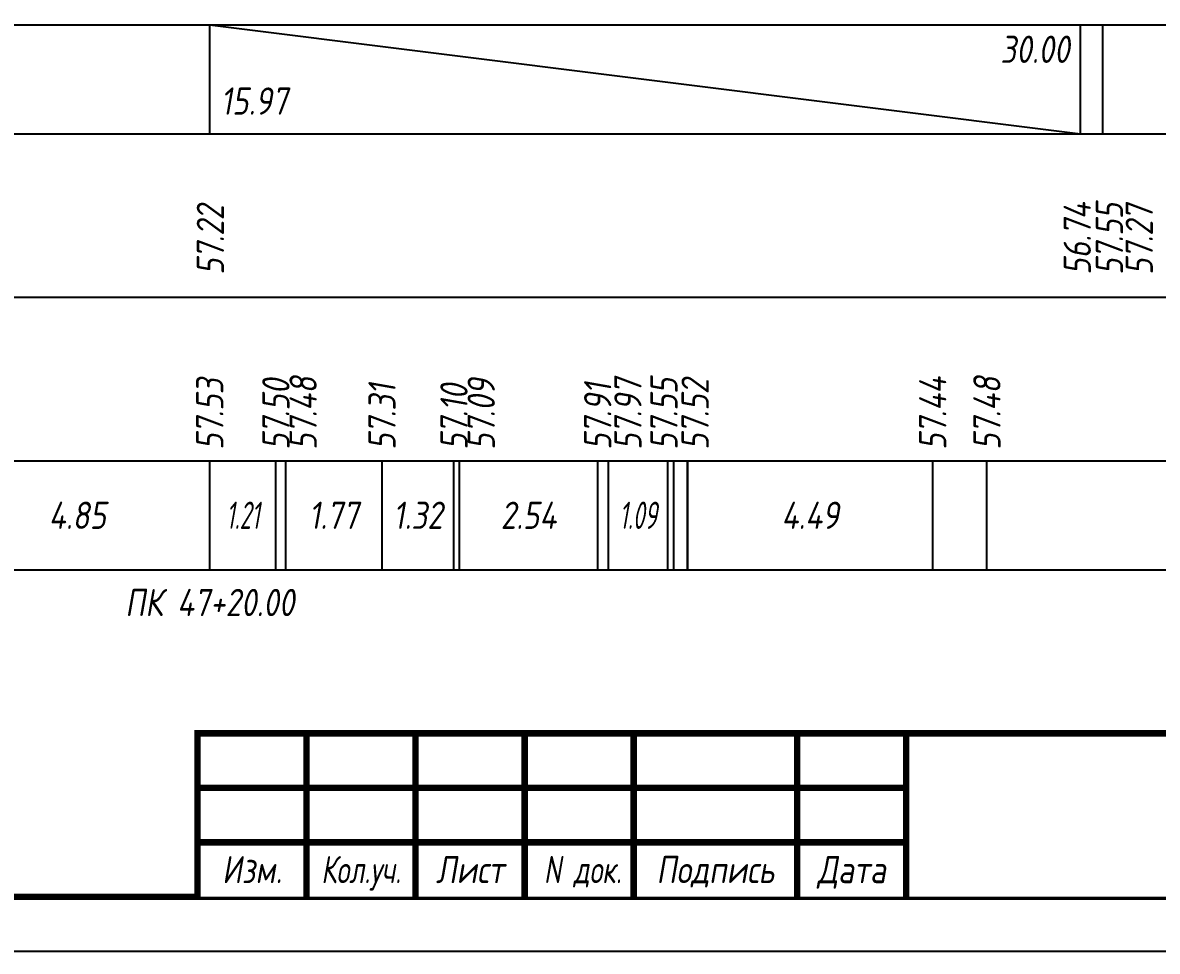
# Model space of a CAD drawing. Extents: x -717 to 1451, y -133302 to 233.
# Drawn here: x 183.9 to 288, y -74665.4 to -74580.2 of the extents above; entities that cross this region are included whole.
import ezdxf
from ezdxf.enums import TextEntityAlignment as Align

# ---------------------------------------------------------------- set-up
doc = ezdxf.new("R2010")
doc.units = 0
for name, color, linetype in [('Зарамочное оформление', 7, 'Continuous'), ('Код_510', 7, 'Continuous'), ('Код_516', 1, 'Continuous'), ('Подписи поперечников', 7, 'Continuous'), ('Таблица', 7, 'Continuous')]:
    doc.layers.add(name, color=color, linetype=linetype)
doc.styles.add('М', font='romand.shx', dxfattribs={"width": 0.8, "oblique": 10, "height": 2.5})

# ---------------------------------------------------------------- blocks, each defined once
blk = doc.blocks.new('Штамп')
at = {"linetype": 'Continuous'}
blk.add_wipeout([(199.95, -411.25), (384.95, -411.25), (384.95, -426.25), (199.95, -426.25)], dxfattribs=at).dxf.layer = 'Зарамочное оформление'
at = {"layer": 'Зарамочное оформление', "linetype": 'Continuous', "lineweight": -3, "const_width": 0.6, "flags": 128}
for points in [[(199.95, -426.25), (199.95, -411.25), (384.95, -411.25)], [(209.95, -411.25), (209.95, -426.25)], [(219.95, -411.25), (219.95, -426.25)], [(229.95, -411.25), (229.95, -426.25)], [(239.95, -411.25), (239.95, -426.25)], [(254.95, -411.25), (254.95, -426.25)], [(264.95, -411.25), (264.95, -426.25)], [(199.95, -416.25), (264.95, -416.25)], [(199.95, -421.25), (264.95, -421.25)]]:
    blk.add_lwpolyline(points, dxfattribs=at)
at = {"layer": 'Зарамочное оформление', "linetype": 'Continuous', "style": 'М', "oblique": 10}
for s, width, p in [('N док.', 0.7, (235.28, -423.75)), ('Подпись', 0.8, (247.45, -423.75)), ('Изм.', 0.8, (204.95, -423.75)), ('Кол.уч.', 0.7, (214.95, -423.75)), ('Лист', 0.8, (224.95, -423.75)), ('Дата', 0.8, (259.95, -423.75))]:
    blk.add_text(s, height=2.5, dxfattribs=dict(at, width=width)).set_placement(p, align=Align.MIDDLE_CENTER)
blk = doc.blocks.new('шифр')
blk.add_blockref('Штамп', (0, -74294))

msp = doc.modelspace()

# ---------------------------------------------------------------- linework, layer by layer
at = {"flags": 128}
msp.add_lwpolyline([(-30.054, -74665.421), (389.946, -74665.421), (389.946, -74368.421), (-30.054, -74368.421)], close=True, dxfattribs=at)
at = {"const_width": 0.6, "flags": 128}
msp.add_lwpolyline([(-10.054, -74660.421), (384.946, -74660.421), (384.946, -74373.421), (-10.054, -74373.421)], close=True, dxfattribs=at)

# ---------------------------------------------------------------- texts
at = {"layer": 'Код_510', "style": 'М', "oblique": 10, "width": 0.8}
msp.add_text('4.85', height=2.5, dxfattribs=at).set_placement((188.941, -74625.421), align=Align.MIDDLE_CENTER)

# ---------------------------------------------------------------- next in the draw order: block references
msp.add_blockref('шифр', (0, 59.829))

# ---------------------------------------------------------------- next in the draw order: linework, layer by layer
at = {"layer": 'Код_510'}
for p, q in [((201.078, -74630.421), (201.078, -74620.421)), ((207.14, -74630.421), (207.14, -74620.421)), ((208.04, -74630.421), (208.04, -74620.421)), ((216.873, -74630.421), (216.873, -74620.421)), ((223.474, -74630.421), (223.474, -74620.421)), ((223.976, -74630.421), (223.976, -74620.421)), ((236.656, -74630.421), (236.656, -74620.421)), ((237.632, -74630.421), (237.632, -74620.421)), ((243.092, -74630.421), (243.092, -74620.421)), ((243.629, -74630.421), (243.629, -74620.421)), ((244.891, -74630.421), (244.891, -74620.421)), ((244.91, -74630.421), (244.91, -74620.421)), ((244.917, -74630.421), (244.917, -74620.421)), ((267.381, -74630.421), (267.381, -74620.421)), ((272.356, -74630.421), (272.356, -74620.421))]:
    msp.add_line(p, q, dxfattribs=at)
at = {"layer": 'Код_516'}
for p, q in [((201.078, -74590.421), (201.078, -74580.421)), ((201.078, -74580.421), (280.944, -74590.421)), ((280.944, -74590.421), (280.944, -74580.421)), ((280.944, -74590.421), (280.944, -74580.421)), ((282.997, -74590.421), (282.997, -74580.421))]:
    msp.add_line(p, q, dxfattribs=at)
at = {"layer": 'Таблица'}
for p, q in [((80, -74580.421), (308.051, -74580.421)), ((79.946, -74590.421), (307.997, -74590.421)), ((79.946, -74605.421), (307.997, -74605.421)), ((79.946, -74620.421), (307.997, -74620.421)), ((79.946, -74630.421), (307.997, -74630.421))]:
    msp.add_line(p, q, dxfattribs=at)

# ---------------------------------------------------------------- next in the draw order: texts
at = {"layer": 'Код_510', "style": 'М', "oblique": 10, "width": 0.8}
for s, p in [('57.53', (201.078, -74619.421)), ('57.50', (207.14, -74619.421)), ('57.48', (209.64, -74619.421)), ('57.31', (216.873, -74619.421)), ('57.10', (223.474, -74619.421)), ('57.09', (225.974, -74619.421)), ('57.91', (236.656, -74619.421)), ('57.97', (239.426, -74619.421)), ('57.55', (242.733, -74619.421)), ('57.52', (245.592, -74619.421)), ('57.44', (267.381, -74619.421)), ('57.48', (272.356, -74619.421))]:
    msp.add_text(s, height=2.5, rotation=90, dxfattribs=at).set_placement(p, align=Align.MIDDLE_LEFT)
at = {"layer": 'Код_510', "style": 'М', "oblique": 10}
for s, width, p in [('1.21', 0.6, (204.109, -74625.421)), ('1.77', 0.8, (212.457, -74625.421)), ('1.32', 0.8, (220.173, -74625.421)), ('2.54', 0.8, (230.316, -74625.421)), ('1.09', 0.6, (240.362, -74625.421)), ('4.49', 0.8, (256.149, -74625.421))]:
    msp.add_text(s, height=2.5, dxfattribs=dict(at, width=width)).set_placement(p, align=Align.MIDDLE_CENTER)
at = {"layer": 'Код_516', "style": 'М', "oblique": 10, "width": 0.8}
msp.add_text('30.00', height=2.5, dxfattribs=at).set_placement((279.944, -74581.421), align=Align.TOP_RIGHT)
msp.add_text('15.97', height=2.5, dxfattribs=at).set_placement((202.078, -74589.421), align=Align.BOTTOM_LEFT)
for s, p in [('56.74', (280.64, -74603.371)), ('57.55', (283.589, -74603.371)), ('57.27', (286.325, -74603.371)), ('57.22', (201.132, -74603.371))]:
    msp.add_text(s, height=2.5, rotation=90, dxfattribs=at).set_placement(p, align=Align.MIDDLE_LEFT)
at = {"layer": 'Подписи поперечников', "style": 'М', "oblique": 10, "width": 0.8}
msp.add_text('ПК 47+20.00', height=2.5, dxfattribs=at).set_placement((201.078, -74635.421), align=Align.BOTTOM_CENTER)

doc.saveas('drawing.dxf')
